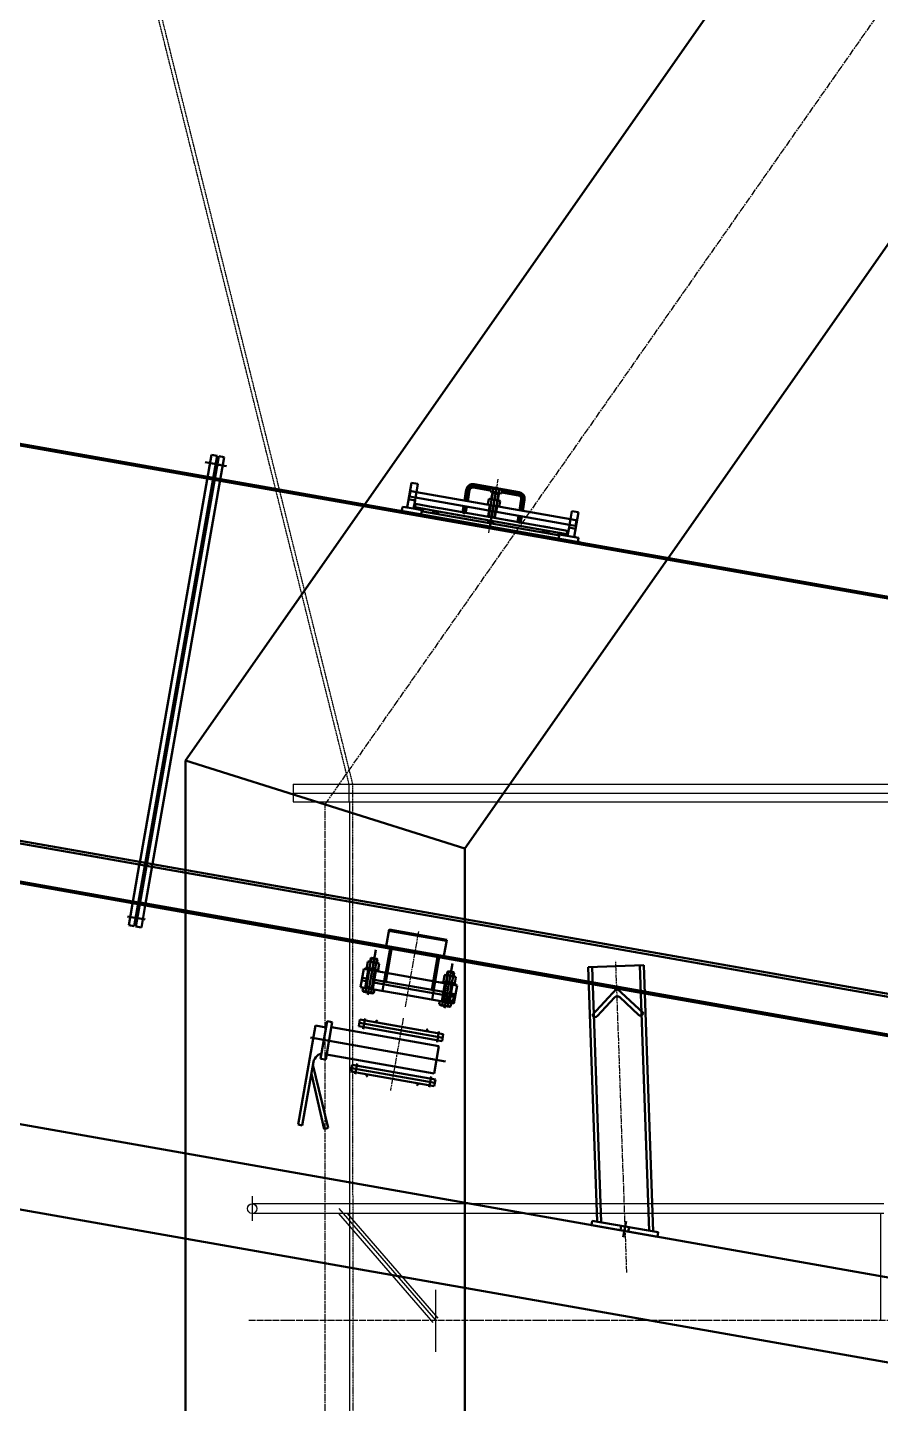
# Model space of a CAD drawing. Header units: millimetres. Extents: x -1263456 to 2767218, y -83310 to 50301.
# Drawn here: x 1089127 to 1090654, y -52704 to -50240 of the extents above; entities that cross this region are included whole.
import ezdxf

# ---------------------------------------------------------------- set-up
doc = ezdxf.new("R2010")
doc.units = ezdxf.units.MM
for name, pattern in [('AM_ISO08W050', [18, 12, -1.5, 3, -1.5]), ('DASHED', [0.75, 0.5, -0.25]), ('DOT_CENTER', [14, 12, -1, 0, -1])]:
    doc.linetypes.add(name, pattern=pattern)
for name, color, linetype, lineweight in [('1', 2, 'Continuous', 25), ('AM_0', 7, 'Continuous', 50), ('AM_7', 4, 'AM_ISO08W050', 25)]:
    doc.layers.add(name, color=color, linetype=linetype, lineweight=lineweight)
doc.layers.add('2', color=7, linetype='Continuous')

# ---------------------------------------------------------------- blocks, each defined once
blk = doc.blocks.new('A$C52475731')
at = {"layer": 'AM_0'}
h = blk.add_hatch(color=256, dxfattribs=at)
h.paths.add_polyline_path([(3134.1, 8577), (3129.2, 8577.8), (3128.3, 8572.9)])
h.paths.add_polyline_path([(3139, 8576.1), (3134.1, 8577), (3138.2, 8571.2)])
h = blk.add_hatch(color=256, dxfattribs=at)
h.paths.add_polyline_path([(3232.6, 8559.6), (3227.7, 8560.5), (3226.8, 8555.5)])
h.paths.add_polyline_path([(3237.5, 8558.7), (3232.6, 8559.6), (3236.6, 8553.8)])
h = blk.add_hatch(color=256, dxfattribs=at)
h.paths.add_polyline_path([(3331.1, 8542.2), (3336, 8541.4), (3335.1, 8536.4)])
h.paths.add_polyline_path([(3326.1, 8543.1), (3331.1, 8542.2), (3325.3, 8538.2)])
for points in [[(3029.6, 7665), (3028.9, 7660.7), (3024.5, 7661.4)], [(3117.3, 7649.6), (3116.6, 7645.2), (3120.9, 7644.4)], [(3011.8, 7563.7), (3012.5, 7568), (3008.2, 7568.8)], [(3099.5, 7548.2), (3100.2, 7552.6), (3104.6, 7551.8)], [(3429.9, 7303.3), (3429.9, 7303.5), (3430.1, 7303.2), (3430, 7303.3)], [(3515.9, 7288.9), (3516, 7288.1), (3515.3, 7288.2), (3515.5, 7288.5)]]:
    blk.add_hatch(color=256, dxfattribs=at).paths.add_polyline_path(points)
for p, q in [((272.7, 9067.1, 0.1), (2734.8, 8633, 0.1)), ((273.3, 9070.2, 0.1), (2735.3, 8636.1, 0.1)), ((2593.8, 7833.5, 0.1), (2742.3, 8675.5, 0.1)), ((2596.7, 7833, 0.1), (2745.2, 8675, 0.1)), ((2603, 7943.6, 0.1), (2732.4, 8677.2, 0.1)), ((2613.5, 7870.7, 0.1), (2755.1, 8673.2, 0.1)), ((2732.4, 8677.2, 0.1), (2742.3, 8675.5, 0.1)), ((2755.1, 8673.2, 0.1), (2745.2, 8675, 0.1)), ((2721.1, 8664, 0.1), (2747, 8659.4, 0.1)), ((2738.4, 8660.9, 0.1), (2758.8, 8657.3, 0.1)), ((2737.7, 8632.5, 0.1), (10907.7, 7191.9, 0.1)), ((2738.3, 8635.6, 0.1), (10908.3, 7195, 0.1)), ((3082.4, 8583, 0.1), (3090.2, 8627.4, 0.1)), ((3102, 8625.3, 0.1), (3090.2, 8627.4, 0.1)), ((3099.4, 8610.5, 0.1), (3102, 8625.3, 0.1)), ((3283.2, 8610.6, 0.1), (3202.4, 8624.8, 0.1)), ((3088.6, 8612.4, 0.1), (3086.8, 8602.6, 0.1)), ((3097.7, 8600.7, 0.1), (3086.8, 8602.6, 0.1)), ((3087.6, 8612.6, 0.1), (3099.4, 8610.5, 0.1)), ((3087.6, 8612.6, 0.1), (3099.4, 8610.5, 0.1)), ((3097.7, 8600.7, 0.1), (3096.8, 8595.7, 0.1)), ((3099.4, 8610.5, 0.1), (3097.7, 8600.7, 0.1)), ((3373.4, 8552, 0.1), (3097.7, 8600.7, 0.1)), ((3099.4, 8610.5, 0.1), (3375.1, 8561.9, 0.1)), ((3188.5, 8615.1, 0.1), (3185.1, 8595.4, 0.1)), ((3191.5, 8614.6, 0.1), (3188, 8594.9, 0.1)), ((3194.5, 8614, 0.1), (3191, 8594.4, 0.1)), ((3231.5, 8613.6, 0.1), (3201.4, 8618.9, 0.1)), ((3232.1, 8616.6, 0.1), (3201.9, 8621.9, 0.1)), ((3228.8, 8597.8, 0.1), (3230.3, 8598.4, 0.1)), ((3243.3, 8620.5, 0.1), (3230.1, 8545.7, 0.1)), ((3248, 8595.3, 0.1), (3230.3, 8598.4, 0.1)), ((3232.2, 8617.5, 0.1), (3231.2, 8611.6, 0.1)), ((3231.2, 8611.6, 0.1), (3235.5, 8610.9, 0.1)), ((3232.2, 8617.5, 0.1), (3235.2, 8618.5, 0.1)), ((3235.2, 8609.1, 0.1), (3233.2, 8597.9, 0.1)), ((3236.3, 8609, 0.1), (3234.3, 8597.7, 0.1)), ((3250.3, 8615.9, 0.1), (3235.2, 8618.5, 0.1)), ((3235.2, 8609.1, 0.1), (3235.5, 8610.9, 0.1)), ((3235.2, 8609.1, 0.1), (3247, 8607.1, 0.1)), ((3235.5, 8610.9, 0.1), (3247.3, 8608.8, 0.1)), ((3247.3, 8608.8, 0.1), (3235.5, 8610.9, 0.1)), ((3236.3, 8609, 0.1), (3235.5, 8610.9, 0.1)), ((3237.3, 8616.6, 0.1), (3236.3, 8610.7, 0.1)), ((3246, 8607.2, 0.1), (3244, 8596, 0.1)), ((3247, 8607.1, 0.1), (3245, 8595.8, 0.1)), ((3246, 8607.2, 0.1), (3247.3, 8608.8, 0.1)), ((3247.6, 8614.7, 0.1), (3246.6, 8608.9, 0.1)), ((3247, 8607.1, 0.1), (3247.3, 8608.8, 0.1)), ((3247.3, 8608.8, 0.1), (3251.7, 8608, 0.1)), ((3252.7, 8613.8, 0.1), (3250.3, 8615.9, 0.1)), ((3252.7, 8613.8, 0.1), (3251.7, 8608, 0.1)), ((3282.2, 8604.7, 0.1), (3252, 8610, 0.1)), ((3282.7, 8607.6, 0.1), (3252.5, 8612.9, 0.1)), ((3393.2, 8520.1, 0.1), (3068.2, 8577.4, 0.1)), ((3073.1, 8576.6, 0.1), (3074.5, 8584.4, 0.1)), ((3127.3, 8567, 0.1), (3073.1, 8576.6, 0.1)), ((3074.5, 8584.4, 0.1), (3094.2, 8581, 0.1)), ((3085, 8597.8, 0.1), (3096.8, 8595.7, 0.1)), ((3096.8, 8595.7, 0.1), (3094.2, 8581, 0.1)), ((3109, 8578.4, 0.1), (3094.2, 8581, 0.1)), ((3096.7, 8583.6, 0.1), (3096.2, 8580.6, 0.1)), ((3096.2, 8580.6, 0.1), (3096.2, 8580.6, 0.1)), ((3096.7, 8583.6, 0.1), (3097.7, 8589.5, 0.1)), ((3096.7, 8583.6, 0.1), (3109.5, 8581.3, 0.1)), ((3139, 8576.1, 0.1), (3096.7, 8583.6, 0.1)), ((3097.5, 8580.4, 0.1), (3101, 8582.8, 0.1)), ((3097.7, 8589.5, 0.1), (3129.2, 8583.9, 0.1)), ((3100.6, 8579.8, 0.1), (3098.2, 8583.3, 0.1)), ((3102, 8579.6, 0.1), (3105.4, 8582, 0.1)), ((3105, 8579, 0.1), (3102.6, 8582.5, 0.1)), ((3106.4, 8578.8, 0.1), (3109.4, 8580.9, 0.1)), ((3109, 8578.8, 0.1), (3107, 8581.7, 0.1)), ((3109, 8578.4, 0.1), (3107.6, 8570.5, 0.1)), ((3109.5, 8581.3, 0.1), (3109, 8578.4, 0.1)), ((3109.5, 8581.3, 0.1), (3129.2, 8577.8, 0.1)), ((3111.4, 8581, 0.1), (3110.6, 8576, 0.1)), ((3110.6, 8576, 0.1), (3352.8, 8533.3, 0.1)), ((3129.2, 8577.8, 0.1), (3128.3, 8572.9, 0.1)), ((3128.3, 8572.9, 0.1), (3134.1, 8577, 0.1)), ((3129.2, 8583.9, 0.1), (3130.2, 8583.7, 0.1)), ((3130.2, 8583.7, 0.1), (3140.1, 8582, 0.1)), ((3134.1, 8577, 0.1), (3138.2, 8571.2, 0.1)), ((3139, 8576.1, 0.1), (3138.2, 8571.2, 0.1)), ((3368.5, 8535.6, 0.1), (3139, 8576.1, 0.1)), ((3139, 8576.1, 0.1), (3368.5, 8535.6, 0.1)), ((3140.1, 8582, 0.1), (3141, 8581.8, 0.1)), ((3141, 8581.8, 0.1), (3369.5, 8541.5, 0.1)), ((3179.9, 8575, 0.1), (3180.4, 8574.9, 0.1)), ((3183.3, 8585.5, 0.1), (3181.4, 8574.7, 0.1)), ((3181.4, 8574.7, 0.1), (3187.3, 8573.7, 0.1)), ((3186.3, 8585, 0.1), (3183.9, 8571.3, 0.1)), ((3189.2, 8584.5, 0.1), (3187.3, 8573.7, 0.1)), ((3188.8, 8573.4, 0.1), (3188.3, 8573.5, 0.1)), ((3228.8, 8597.8, 0.1), (3227.2, 8588.8, 0.1)), ((3227.2, 8588.8, 0.1), (3228.4, 8587.8, 0.1)), ((3231.4, 8587.2, 0.1), (3227.9, 8567.6, 0.1)), ((3246.1, 8584.6, 0.1), (3228.4, 8587.8, 0.1)), ((3232.4, 8587, 0.1), (3228.8, 8566.4, 0.1)), ((3230.9, 8587.3, 0.1), (3229.1, 8577.5, 0.1)), ((3230.6, 8577.2, 0.1), (3229.6, 8577.4, 0.1)), ((3240.5, 8575.5, 0.1), (3230.6, 8577.2, 0.1)), ((3233.9, 8596.9, 0.1), (3232.3, 8587.9, 0.1)), ((3242.1, 8585.3, 0.1), (3238.5, 8564.7, 0.1)), ((3243.2, 8585.1, 0.1), (3239.7, 8565.5, 0.1)), ((3241.4, 8575.3, 0.1), (3240.5, 8575.5, 0.1)), ((3243.7, 8585.1, 0.1), (3241.9, 8575.2, 0.1)), ((3244.1, 8595.1, 0.1), (3242.5, 8586.1, 0.1)), ((3247.6, 8585.2, 0.1), (3246.1, 8584.6, 0.1)), ((3249.2, 8594.2, 0.1), (3247.6, 8585.2, 0.1)), ((3249.2, 8594.2, 0.1), (3248, 8595.3, 0.1)), ((3283.5, 8578, 0.1), (3287, 8597.7, 0.1)), ((3286.5, 8577.5, 0.1), (3290, 8597.2, 0.1)), ((3289.5, 8577, 0.1), (3292.9, 8596.7, 0.1)), ((3375.1, 8561.9, 0.1), (3377.7, 8576.7, 0.1)), ((3377.7, 8576.7, 0.1), (3389.6, 8574.6, 0.1)), ((3381.7, 8530.3, 0.1), (3389.6, 8574.6, 0.1)), ((3106.6, 8570.6, 0.1), (3106, 8567.5, 0.1)), ((3137.1, 8565.3, 0.1), (3127.3, 8567, 0.1)), ((3393.2, 8520.1, 0.1), (3137.1, 8565.3, 0.1)), ((3388.2, 8521, 0.1), (3137.1, 8565.3, 0.1)), ((3227.7, 8560.5, 0.1), (3226.8, 8555.5, 0.1)), ((3226.8, 8555.5, 0.1), (3232.6, 8559.6, 0.1)), ((3227.9, 8567.6, 0.1), (3239.7, 8565.5, 0.1)), ((3228.8, 8566.4, 0.1), (3227.9, 8567.6, 0.1)), ((3228.8, 8566.4, 0.1), (3238.5, 8564.7, 0.1)), ((3232.6, 8559.6, 0.1), (3236.6, 8553.8, 0.1)), ((3237.5, 8558.7, 0.1), (3236.6, 8553.8, 0.1)), ((3239.7, 8565.5, 0.1), (3238.5, 8564.7, 0.1)), ((3278.4, 8557.6, 0.1), (3278.9, 8557.5, 0.1)), ((3279.9, 8557.3, 0.1), (3281.8, 8568.2, 0.1)), ((3279.9, 8557.3, 0.1), (3285.8, 8556.3, 0.1)), ((3285.8, 8556.3, 0.1), (3279.9, 8557.3, 0.1)), ((3282.4, 8554.3, 0.1), (3284.8, 8567.7, 0.1)), ((3285.8, 8556.3, 0.1), (3287.7, 8567.1, 0.1)), ((3287.3, 8556, 0.1), (3286.8, 8556.1, 0.1)), ((3327.2, 8549, 0.1), (3326.2, 8549.2, 0.1)), ((3327.2, 8549, 0.1), (3326.2, 8549.2, 0.1)), ((3337, 8547.3, 0.1), (3327.2, 8549, 0.1)), ((3337, 8547.3, 0.1), (3327.2, 8549, 0.1)), ((3372.5, 8547.1, 0.1), (3373.4, 8552, 0.1)), ((3375.1, 8561.9, 0.1), (3373.4, 8552, 0.1)), ((3384.2, 8550.1, 0.1), (3373.4, 8552, 0.1)), ((3375.1, 8561.9, 0.1), (3387, 8559.8, 0.1)), ((3375.1, 8561.9, 0.1), (3387, 8559.8, 0.1)), ((3386, 8560, 0.1), (3384.2, 8550.1, 0.1)), ((3326.1, 8543.1, 0.1), (3325.3, 8538.2, 0.1)), ((3331.1, 8542.2, 0.1), (3325.3, 8538.2, 0.1)), ((3335.1, 8536.4, 0.1), (3331.1, 8542.2, 0.1)), ((3336, 8541.4, 0.1), (3335.1, 8536.4, 0.1)), ((3338, 8547.1, 0.1), (3337, 8547.3, 0.1)), ((3338, 8547.1, 0.1), (3337, 8547.3, 0.1)), ((3352.8, 8533.3, 0.1), (3353.7, 8538.2, 0.1)), ((3355.2, 8534.9, 0.1), (3353.8, 8527.1, 0.1)), ((3354.8, 8526.9, 0.1), (3354.2, 8523.8, 0.1)), ((3355.7, 8537.9, 0.1), (3355.2, 8534.9, 0.1)), ((3389.6, 8528.9, 0.1), (3355.2, 8534.9, 0.1)), ((3356.3, 8534.7, 0.1), (3355.3, 8536, 0.1)), ((3355.5, 8536.9, 0.1), (3356.7, 8537.7, 0.1)), ((3368.5, 8535.6, 0.1), (3355.7, 8537.9, 0.1)), ((3357.6, 8534.5, 0.1), (3361.1, 8536.9, 0.1)), ((3360.7, 8534, 0.1), (3358.2, 8537.4, 0.1)), ((3362.1, 8533.7, 0.1), (3365.5, 8536.2, 0.1)), ((3365.1, 8533.2, 0.1), (3362.7, 8536.7, 0.1)), ((3366.5, 8532.9, 0.1), (3368.2, 8534.2, 0.1)), ((3368.2, 8534.2, 0.1), (3367.1, 8535.9, 0.1)), ((3368.5, 8535.6, 0.1), (3368, 8532.7, 0.1)), ((3369.5, 8541.5, 0.1), (3368.5, 8535.6, 0.1)), ((3369.9, 8532.3, 0.1), (3372.5, 8547.1, 0.1)), ((3372.5, 8547.1, 0.1), (3384.3, 8545, 0.1)), ((3388.2, 8521, 0.1), (3389.6, 8528.9, 0.1)), ((2613.8, 7946.7, 0.1), (151.7, 8380.9, 0.1)), ((2612.9, 7941.8, 0.1), (150.9, 8375.9, 0.1)), ((139.3, 8310.2, 0.1), (2601.3, 7876.1, 0.1)), ((1029.8, 8150, 0.1), (2600.7, 7873, 0.1)), ((2583.9, 7835.2, 0.1), (2603.5, 7946.5, 0.1)), ((10785.8, 6500.7, 0.1), (2615.8, 7941.3, 0.1)), ((10786.7, 6505.6, 0.1), (2616.7, 7946.2, 0.1)), ((10875.4, 5982.3, 0.1), (0, 7899.9, 0.1)), ((2603.7, 7872.5, 0.1), (3494.7, 7715.4, 0.1)), ((2604.2, 7875.6, 0.1), (10774.3, 6435, 0.1)), ((2606.6, 7831.2, 0.1), (2613.5, 7870.7, 0.1)), ((2581.6, 7850.9, 0.1), (2601.3, 7847.4, 0.1)), ((2583.9, 7835.2, 0.1), (2593.8, 7833.5, 0.1)), ((2594.6, 7848.7, 0.1), (2613.5, 7845.4, 0.1)), ((2606.6, 7831.2, 0.1), (2596.7, 7833, 0.1)), ((3045, 7797.7, 0.1), (3050.2, 7827.3, 0.1)), ((3049.9, 7825.3, 0.1), (3153.1, 7807.1, 0.1)), ((3050.2, 7827.3, 0.1), (3153.4, 7809.1, 0.1)), ((3012, 7710.6, 0.1), (3026.2, 7790.8, 0.1)), ((3052, 7793.4, 0.1), (3044.4, 7750, 0.1)), ((3044.5, 7733.7, 0.1), (3055.4, 7795.9, 0.1)), ((3051.6, 7796.6, 0.1), (3051.1, 7793.6, 0.1)), ((3052.6, 7796.4, 0.1), (3052.1, 7794, 0.1)), ((3148.2, 7779.5, 0.1), (3153.4, 7809.1, 0.1)), ((3010.1, 7759.4, 0.1), (3011.9, 7769.8, 0.1)), ((3011.9, 7769.8, 0.1), (3013.4, 7770.4, 0.1)), ((3031.2, 7767.2, 0.1), (3013.4, 7770.4, 0.1)), ((3015.2, 7758.5, 0.1), (3017.1, 7768.9, 0.1)), ((3016.4, 7769.8, 0.1), (3017.5, 7776, 0.1)), ((3017.5, 7769.7, 0.1), (3018.7, 7776.8, 0.1)), ((3017.5, 7776, 0.1), (3018.7, 7776.8, 0.1)), ((3029.3, 7773.9, 0.1), (3017.5, 7776, 0.1)), ((3028.4, 7775.1, 0.1), (3018.7, 7776.8, 0.1)), ((3027.5, 7770.7, 0.1), (3021.8, 7738.7, 0.1)), ((3025.4, 7756.7, 0.1), (3027.3, 7767.1, 0.1)), ((3027.2, 7767.9, 0.1), (3028.4, 7775.1, 0.1)), ((3028.2, 7767.8, 0.1), (3029.3, 7773.9, 0.1)), ((3028.4, 7775.1, 0.1), (3029.3, 7773.9, 0.1)), ((3030.6, 7755.8, 0.1), (3032.4, 7766.2, 0.1)), ((3032.4, 7766.2, 0.1), (3031.2, 7767.2, 0.1)), ((3126.9, 7719.2, 0.1), (3137.8, 7781.4, 0.1)), ((3140.2, 7777.9, 0.1), (3132.5, 7734.4, 0.1)), ((3140.7, 7780.9, 0.1), (3140.2, 7778, 0.1)), ((3141.7, 7780.7, 0.1), (3141.2, 7777.7, 0.1)), ((3149.4, 7686.4, 0.1), (3163.6, 7766.5, 0.1)), ((3406.7, 7760, 0.1), (3506.7, 7763.5, 0.1)), ((3516, 7288.1, 0.1), (3499.4, 7763.3, 0.1)), ((3523.3, 7286.8, 0.1), (3506.7, 7763.5, 0.1)), ((10631.6, 5873, 0.1), (3.4, 7747, 0.1)), ((3005, 7756.9, 0.1), (2999.3, 7724.4, 0.1)), ((3001.3, 7736.2, 0.1), (3009.2, 7734.9, 0.1)), ((3002.2, 7741.2, 0.1), (3010.1, 7739.8, 0.1)), ((3005, 7756.9, 0.1), (3088.4, 7742.2, 0.1)), ((3007.1, 7723, 0.1), (3012.9, 7755.5, 0.1)), ((3008.3, 7758.3, 0.1), (3007.9, 7756.4, 0.1)), ((3007.9, 7756.4, 0.1), (3013.8, 7755.4, 0.1)), ((3008.3, 7758.3, 0.1), (3009, 7758.8, 0.1)), ((3014.2, 7757.2, 0.1), (3008.3, 7758.3, 0.1)), ((3008.4, 7724.6, 0.1), (3014.3, 7757.8, 0.1)), ((3011.3, 7758.3, 0.1), (3009, 7758.8, 0.1)), ((3009.5, 7724.4, 0.1), (3015.3, 7757.6, 0.1)), ((3010.1, 7759.4, 0.1), (3011.3, 7758.3, 0.1)), ((3029.1, 7755.2, 0.1), (3011.3, 7758.3, 0.1)), ((3019.2, 7722.7, 0.1), (3025, 7755.9, 0.1)), ((3020.2, 7722.5, 0.1), (3026.1, 7755.7, 0.1)), ((3020.9, 7720.6, 0.1), (3026.7, 7753.1, 0.1)), ((3023.9, 7737.3, 0.1), (3085.7, 7726.5, 0.1)), ((3025.7, 7753.3, 0.1), (3031.6, 7752.2, 0.1)), ((3031.9, 7754.1, 0.1), (3026, 7755.2, 0.1)), ((3030.6, 7755.8, 0.1), (3029.1, 7755.2, 0.1)), ((3031.4, 7754.8, 0.1), (3029.1, 7755.2, 0.1)), ((3031.9, 7754.1, 0.1), (3031.4, 7754.8, 0.1)), ((3031.6, 7752.2, 0.1), (3031.9, 7754.1, 0.1)), ((3044, 7750.1, 0.1), (3038.3, 7717.6, 0.1)), ((3044.4, 7750, 0.1), (3041.6, 7734.2, 0.1)), ((3171.9, 7727.5, 0.1), (3088.4, 7742.2, 0.1)), ((3147.5, 7735.2, 0.1), (3149.3, 7745.6, 0.1)), ((3149.3, 7745.6, 0.1), (3150.8, 7746.1, 0.1)), ((3155.5, 7748.2, 0.1), (3149.9, 7716.2, 0.1)), ((3150.8, 7746.1, 0.1), (3168.6, 7743, 0.1)), ((3152.6, 7734.3, 0.1), (3154.4, 7744.7, 0.1)), ((3153.8, 7745.6, 0.1), (3154.9, 7751.7, 0.1)), ((3154.8, 7745.4, 0.1), (3156.1, 7752.6, 0.1)), ((3156.1, 7752.6, 0.1), (3154.9, 7751.7, 0.1)), ((3154.9, 7751.7, 0.1), (3166.7, 7749.7, 0.1)), ((3155, 7717.8, 0.1), (3162.3, 7759.3, 0.1)), ((3156.1, 7752.6, 0.1), (3165.8, 7750.9, 0.1)), ((3162.8, 7732.5, 0.1), (3164.7, 7742.9, 0.1)), ((3164.5, 7743.7, 0.1), (3165.8, 7750.9, 0.1)), ((3165.6, 7743.5, 0.1), (3166.7, 7749.7, 0.1)), ((3166.7, 7749.7, 0.1), (3165.8, 7750.9, 0.1)), ((3167.9, 7731.5, 0.1), (3169.8, 7742, 0.1)), ((3169.8, 7742, 0.1), (3168.6, 7743, 0.1)), ((3422.6, 7304.6, 0.1), (3406.7, 7760, 0.1)), ((3429.9, 7303.3, 0.1), (3414, 7760.3, 0.1)), ((2999.3, 7724.4, 0.1), (3082.7, 7709.7, 0.1)), ((3002.8, 7717.8, 0.1), (3003.8, 7723.6, 0.1)), ((3002.8, 7717.8, 0.1), (3005.2, 7715.8, 0.1)), ((3008.1, 7722.9, 0.1), (3003.8, 7723.6, 0.1)), ((3005.2, 7715.8, 0.1), (3020.3, 7713.1, 0.1)), ((3007.9, 7716.9, 0.1), (3008.9, 7722.7, 0.1)), ((3008.4, 7724.6, 0.1), (3008.1, 7722.9, 0.1)), ((3009.5, 7724.4, 0.1), (3008.1, 7722.9, 0.1)), ((3019.9, 7720.8, 0.1), (3008.1, 7722.9, 0.1)), ((3008.1, 7722.9, 0.1), (3019.9, 7720.8, 0.1)), ((3020.2, 7722.5, 0.1), (3008.4, 7724.6, 0.1)), ((3018.1, 7715.1, 0.1), (3019.1, 7720.9, 0.1)), ((3019.2, 7722.7, 0.1), (3019.9, 7720.8, 0.1)), ((3020.2, 7722.5, 0.1), (3019.9, 7720.8, 0.1)), ((3024.3, 7720, 0.1), (3019.9, 7720.8, 0.1)), ((3023.2, 7714.2, 0.1), (3020.3, 7713.1, 0.1)), ((3023, 7732.4, 0.1), (3084.8, 7721.5, 0.1)), ((3023.2, 7714.2, 0.1), (3024.3, 7720, 0.1)), ((3146.6, 7710.6, 0.1), (3084.8, 7721.5, 0.1)), ((3147.5, 7715.6, 0.1), (3085.7, 7726.5, 0.1)), ((3132.9, 7734.4, 0.1), (3127.2, 7701.9, 0.1)), ((3132.5, 7734.4, 0.1), (3129.7, 7718.7, 0.1)), ((3144.5, 7698.8, 0.1), (3150.2, 7731.3, 0.1)), ((3145.3, 7732.2, 0.1), (3145.6, 7734.1, 0.1)), ((3151.2, 7731.1, 0.1), (3145.3, 7732.2, 0.1)), ((3145.6, 7734.1, 0.1), (3146.3, 7734.5, 0.1)), ((3145.6, 7734.1, 0.1), (3151.6, 7733, 0.1)), ((3145.8, 7700.4, 0.1), (3151.7, 7733.6, 0.1)), ((3146.3, 7734.5, 0.1), (3148.7, 7734.1, 0.1)), ((3146.8, 7697.1, 0.1), (3167.1, 7711.3, 0.1)), ((3146.9, 7700.2, 0.1), (3152.7, 7733.4, 0.1)), ((3147.5, 7735.2, 0.1), (3148.7, 7734.1, 0.1)), ((3148.7, 7734.1, 0.1), (3166.4, 7731, 0.1)), ((3149.9, 7714.4, 0.1), (3164.1, 7694.1, 0.1)), ((3156.6, 7698.5, 0.1), (3162.4, 7731.7, 0.1)), ((3157.6, 7698.3, 0.1), (3163.5, 7731.5, 0.1)), ((3158.3, 7696.4, 0.1), (3164, 7728.9, 0.1)), ((3169.1, 7711.7, 0.1), (3161.3, 7713.1, 0.1)), ((3169, 7728, 0.1), (3163, 7729.1, 0.1)), ((3163.4, 7730.9, 0.1), (3169.3, 7729.9, 0.1)), ((3171.9, 7727.5, 0.1), (3166.2, 7695, 0.1)), ((3167.9, 7731.5, 0.1), (3166.4, 7731, 0.1)), ((3166.4, 7731, 0.1), (3168.8, 7730.6, 0.1)), ((3169.3, 7729.9, 0.1), (3168.8, 7730.6, 0.1)), ((3169.3, 7729.9, 0.1), (3169, 7728, 0.1)), ((3413.8, 7674.3, 0.1), (3458.1, 7721.8, 0.1)), ((3458.1, 7721.8, 0.1), (3505.6, 7677.5, 0.1)), ((3494.7, 7715.4, 0.1), (10773.7, 6431.9, 0.1)), ((3166.2, 7695, 0.1), (3082.7, 7709.7, 0.1)), ((3140.1, 7693.6, 0.1), (3141.2, 7699.4, 0.1)), ((3140.1, 7693.6, 0.1), (3142.6, 7691.5, 0.1)), ((3141.2, 7699.4, 0.1), (3145.5, 7698.6, 0.1)), ((3141.2, 7699.4, 0.1), (3145.5, 7698.6, 0.1)), ((3157.6, 7688.9, 0.1), (3142.6, 7691.5, 0.1)), ((3145.3, 7692.7, 0.1), (3146.3, 7698.5, 0.1)), ((3145.8, 7700.4, 0.1), (3145.5, 7698.6, 0.1)), ((3146.9, 7700.2, 0.1), (3145.5, 7698.6, 0.1)), ((3145.5, 7698.6, 0.1), (3157.3, 7696.6, 0.1)), ((3157.3, 7696.6, 0.1), (3145.5, 7698.6, 0.1)), ((3145.5, 7698.6, 0.1), (3157.3, 7696.6, 0.1)), ((3157.3, 7696.6, 0.1), (3145.5, 7698.6, 0.1)), ((3145.8, 7700.4, 0.1), (3157.6, 7698.3, 0.1)), ((3155.5, 7690.9, 0.1), (3156.5, 7696.7, 0.1)), ((3156.6, 7698.5, 0.1), (3157.3, 7696.6, 0.1)), ((3157.6, 7698.3, 0.1), (3157.3, 7696.6, 0.1)), ((3157.3, 7696.6, 0.1), (3161.6, 7695.8, 0.1)), ((3157.3, 7696.6, 0.1), (3161.6, 7695.8, 0.1)), ((3160.6, 7690, 0.1), (3157.6, 7688.9, 0.1)), ((3168.3, 7706.8, 0.1), (3160.4, 7708.2, 0.1)), ((3160.6, 7690, 0.1), (3161.6, 7695.8, 0.1)), ((3454, 7705.8, 0.1), (3422.7, 7672.1, 0.1)), ((3496.9, 7674.7, 0.1), (3463.2, 7706.1, 0.1)), ((2939.2, 7663.4, 0.1), (2927.4, 7596.1, 0.1)), ((2939.2, 7663.4, 0.1), (2948.6, 7661.7, 0.1)), ((2998.1, 7666.1, 0.1), (2996, 7654.1, 0.1)), ((2998.1, 7666.1, 0.1), (3147.3, 7639.8, 0.1)), ((3007.1, 7668.2, 0.1), (3003.8, 7649.1, 0.1)), ((3029.6, 7665, 0.1), (3024.5, 7661.4, 0.1)), ((3416.3, 7671.9, 0.1), (3413.8, 7674.3, 0.1)), ((3505.6, 7677.5, 0.1), (3503.2, 7674.9, 0.1)), ((2887.3, 7478.2, 0.1), (2918.6, 7655.5, 0.1)), ((2918.6, 7655.5, 0.1), (2937.3, 7652.2, 0.1)), ((2948.6, 7661.7, 0.1), (2936.7, 7594.5, 0.1)), ((3139.6, 7618.4, 0.1), (2946.9, 7652.4, 0.1)), ((2996, 7654.1, 0.1), (3145.2, 7627.8, 0.1)), ((2997, 7660.1, 0.1), (3146.3, 7633.8, 0.1)), ((3116.6, 7645.2, 0.1), (3028.9, 7660.7, 0.1)), ((3117.3, 7649.6, 0.1), (3120.9, 7644.4, 0.1)), ((3139.5, 7644.8, 0.1), (3136.2, 7625.7, 0.1)), ((3147.3, 7639.8, 0.1), (3145.2, 7627.8, 0.1)), ((3151.4, 7591.3, 0.1), (2909.8, 7633.9, 0.1)), ((3131.1, 7569.8, 0.1), (3139.6, 7618.4, 0.1)), ((2894.8, 7476.8, 0.1), (2914.8, 7590.3, 0.1)), ((2936.7, 7594.5, 0.1), (2927.4, 7596.1, 0.1)), ((3131.1, 7569.8, 0.1), (2938.4, 7603.8, 0.1)), ((2911.1, 7569.2, 0.1), (2933.7, 7470, 0.1)), ((2913.9, 7585.3, 0.1), (2940.9, 7472.3, 0.1)), ((2981.7, 7573.5, 0.1), (2983.9, 7585.4, 0.1)), ((2981.7, 7573.5, 0.1), (3131, 7547.1, 0.1)), ((2982.8, 7579.4, 0.1), (3132, 7553.1, 0.1)), ((2983.9, 7585.4, 0.1), (3133.1, 7559.1, 0.1)), ((2992.9, 7587.5, 0.1), (2989.5, 7568.4, 0.1)), ((3011.8, 7563.7, 0.1), (3008.2, 7568.8, 0.1)), ((3125.3, 7564.1, 0.1), (3122, 7545.1, 0.1)), ((3099.5, 7548.2, 0.1), (3104.6, 7551.8, 0.1)), ((3131, 7547.1, 0.1), (3133.1, 7559.1, 0.1)), ((2894.8, 7476.8, 0.1), (2887.3, 7478.2, 0.1)), ((2940.9, 7472.3, 0.1), (2933.7, 7470, 0.1)), ((3412.5, 7298.2, 0.1), (3413.9, 7306.1, 0.1)), ((3530.7, 7277.4, 0.1), (3412.5, 7298.2, 0.1)), ((3413.9, 7306.1, 0.1), (3532.1, 7285.3, 0.1)), ((3429.9, 7303.5, 0.1), (3430.1, 7303.2, 0.1)), ((3466.1, 7296.9, 0.1), (3464.7, 7289, 0.1)), ((3469.6, 7276.6, 0.1), (3474.6, 7305.2, 0.1)), ((3479.9, 7294.5, 0.1), (3478.5, 7286.6, 0.1)), ((3515.9, 7288.9, 0.1), (3515.3, 7288.2, 0.1)), ((3532.1, 7285.3, 0.1), (3530.7, 7277.4, 0.1))]:
    blk.add_line(p, q, dxfattribs=at)
blk.add_circle((3157, 7704.2, 0.1), 8.75, dxfattribs=at)
for centre, radius, start, end in [((3200.4, 8613, 0.1), 12, 80, 170), ((3200.4, 8613, 0.1), 9, 80, 170), ((3200.4, 8613, 0.1), 6, 80, 170), ((3230.7, 8593.7, 0.1), 4.6, 45.5615, 105.5615), ((3234.1, 8613.3, 0.1), 4.59, 45.5531, 105.5531), ((3239.6, 8599.5, 0.1), 17.2, 62.3875, 97.6125), ((3249.5, 8610.6, 0.1), 4.59, 54.4469, 114.4469), ((3281.1, 8598.8, 0.1), 6, 350, 80), ((3281.1, 8598.8, 0.1), 9, 350, 80), ((3281.1, 8598.8, 0.1), 12, 350, 80), ((3230.4, 8592.1, 0.1), 4.6, 234.4385, 294.4385), ((3240.2, 8603.1, 0.1), 17.2, 242.383, 277.617), ((3236.2, 8579.9, 0.1), 17.2, 62.383, 97.617), ((3245.7, 8589.4, 0.1), 4.6, 225.5615, 285.5615), ((3246, 8590.9, 0.1), 4.6, 54.4385, 114.4385), ((3151.2, 7741.4, 0.1), 4.6, 45.5615, 105.5615), ((3156.7, 7727.7, 0.1), 17.2, 62.383, 97.617), ((3166.6, 7738.7, 0.1), 4.6, 54.4385, 114.4385), ((3150.7, 7738.4, 0.1), 4.6, 234.4385, 294.4385), ((3160.6, 7749.5, 0.1), 17.2, 242.383, 277.617), ((3166, 7735.7, 0.1), 4.6, 225.5615, 285.5615), ((3458.8, 7701.3, 0.1), 6.5, 47, 137), ((3419.4, 7675.2, 0.1), 4.5, 227, 317), ((3499.9, 7678, 0.1), 4.5, 227, 317), ((2936.1, 7584.9, 0.1), 22, 108.6254, 174.0894)]:
    blk.add_arc(centre, radius, start, end, dxfattribs=at)
at = {"layer": 'AM_0', "extrusion": (0, 0, -1)}
for centre, radius, start, end in [((-3013.8, 7765.6, -0.1), 4.6, 74.4385, 134.4385), ((-3019.3, 7751.9, -0.1), 17.2, 82.383, 117.617), ((-3029.2, 7762.9, -0.1), 4.6, 65.5615, 125.5615), ((-3013.3, 7762.7, -0.1), 4.6, 245.5615, 305.5615), ((-3023.2, 7773.7, -0.1), 17.2, 262.383, 297.617), ((-3028.7, 7760, -0.1), 4.6, 254.4385, 314.4385), ((-3006, 7721.1, -0.1), 4.59, 245.5531, 305.5531), ((-3015.8, 7732.1, -0.1), 17.2, 262.3875, 297.6125), ((-3021.3, 7718.4, -0.1), 4.59, 254.4469, 314.4469), ((-3143.4, 7696.9, -0.1), 4.59, 245.5531, 305.5531), ((-3153.2, 7707.9, -0.1), 17.2, 262.3875, 297.6125), ((-3158.7, 7694.2, -0.1), 4.59, 254.4469, 314.4469)]:
    blk.add_arc(centre, radius, start, end, dxfattribs=at)
at = {"layer": 'AM_0'}
for points in [[(2725.5, 8637.8, 0.1), (2722.5, 8638.4, 0.1), (2726, 8640.8, 0.1)], [(2748.1, 8633.9, 0.1), (2751.1, 8633.3, 0.1), (2748.6, 8636.8, 0.1)], [(3073.1, 8576.6, 0.1), (3074, 8581.5, 0.1), (3068.2, 8577.4, 0.1)], [(3082.4, 8583, 0.1), (3083.2, 8588, 0.1), (3077.4, 8583.9, 0.1)], [(3181.4, 8574.7, 0.1), (3179.5, 8575.1, 0.1), (3181.8, 8576.7, 0.1)], [(3187.3, 8573.7, 0.1), (3189.3, 8573.3, 0.1), (3187.7, 8575.6, 0.1)], [(3279.9, 8557.3, 0.1), (3277.9, 8557.7, 0.1), (3280.3, 8559.3, 0.1)], [(3285.8, 8556.3, 0.1), (3287.8, 8556, 0.1), (3286.2, 8558.3, 0.1)], [(3381.7, 8530.3, 0.1), (3382.6, 8535.2, 0.1), (3386.7, 8529.4, 0.1)], [(3388.2, 8521, 0.1), (3393.2, 8520.1, 0.1), (3389.1, 8525.9, 0.1)], [(2590.9, 7874.7, 0.1), (2590.4, 7871.8, 0.1), (2587.9, 7875.2, 0.1)], [(2613.5, 7870.7, 0.1), (2613, 7867.8, 0.1), (2616.5, 7870.2, 0.1)], [(3052, 7793.4, 0.1), (3051.6, 7791.5, 0.1), (3050, 7793.8, 0.1)], [(3140.2, 7777.9, 0.1), (3139.8, 7775.9, 0.1), (3142.1, 7777.5, 0.1)], [(3044.4, 7750, 0.1), (3042.4, 7750.3, 0.1), (3044.7, 7752, 0.1)], [(3132.5, 7734.4, 0.1), (3134.5, 7734.1, 0.1), (3132.9, 7736.4, 0.1)]]:
    blk.add_solid(points, dxfattribs=at)
at = {"layer": 'AM_7'}
for p, q in [((3228.7, 8537.9, 0.1), (3245.6, 8633.6, 0.1)), ((3102.8, 7823.8, 0.1), (3079, 7688.9, 0.1)), ((3475.8, 7213.5, 0.1), (3456.3, 7771.5, 0.1)), ((3075.5, 7668.7, 0.1), (3052.7, 7539.4, 0.1))]:
    blk.add_line(p, q, dxfattribs=at)
blk = doc.blocks.new('21112')
at = {"layer": '1', "color": 4, "linetype": 'DASHED'}
for p, q in [((1089702.4, -52258.2, 6.3), (1089184.9, -50180.2, 6.3)), ((1089709.1, -52258.2, 6.3), (1089191.1, -50178.6, 6.3))]:
    blk.add_line(p, q, dxfattribs=at)
at = {"layer": '1', "color": 3, "linetype": 'Continuous'}
blk.add_line((1089702.4, -52290.1, 6.3), (1089702.4, -52258.2, 6.3), dxfattribs=at)
at = {"layer": '2', "color": 3, "linetype": 'Continuous'}
for p, q in [((1089602.3, -52258.2, 6.3), (1091717, -52258.2, 9.2)), ((1089602.3, -52258.2, 6.3), (1089602.3, -52290.1, 6.3)), ((1089602.3, -52274.1, 6.3), (1091617, -52274.1, 9.2)), ((1089703.9, -52274.1, 6.3), (1091717, -52274.1, 9.2)), ((1089709.9, -52274.1, 6.3), (1089709.9, -52273.5, 6.3)), ((1089602.3, -52290.1, 6.3), (1091717, -52290.1, 9.2)), ((1089703.9, -54158.2, 6.3), (1089703.9, -52290.1, 6.3))]:
    blk.add_line(p, q, dxfattribs=at)
at = {"layer": '2', "color": 4, "linetype": 'DASHED'}
blk.add_line((1089709.9, -54158.2, 6.3), (1089709.1, -52258.2, 6.5), dxfattribs=at)
at = {"layer": '2', "color": 2, "linetype": 'Continuous'}
for p, q in [((1089528.9, -52996.1, 6.3), (1089528.9, -53039.8, 6.3)), ((1090660, -53009.5, 4.5), (1089528.9, -53009.5, 6.3)), ((1090660, -53026.7, 4.5), (1089528.9, -53026.7, 6.3)), ((1089683.3, -53026.7, 6.3), (1089852.5, -53222, 6.3)), ((1089683.8, -53018.1, 6.3), (1089857, -53218.1, 6.3)), ((1089699.2, -53026.7, 6.3), (1089861.6, -53214.1, 6.3)), ((1090654, -53026.7, 4.5), (1090654, -53218.1, 4.5)), ((1089857, -53163.4, 6.3), (1089857, -53274.7, 6.3))]:
    blk.add_line(p, q, dxfattribs=at)
at = {"layer": '2', "color": 4, "linetype": 'DOT_CENTER'}
blk.add_line((1089523, -53218.1, 6.3), (1091781.2, -53218.1, 9.2), dxfattribs=at)
at = {"layer": '2', "color": 2, "linetype": 'Continuous'}
blk.add_circle((1089528.9, -53018.1, 6.3), 8.6, dxfattribs=at)

msp = doc.modelspace()

# ---------------------------------------------------------------- block references
at = {"layer": 'AM_0'}
msp.add_blockref('A$C52475731', (1086723.8, -59682.9), dxfattribs=at)

# ---------------------------------------------------------------- next in the draw order: block references
msp.add_blockref('21112', (0, 663, -4.6), dxfattribs=at)

# ---------------------------------------------------------------- next in the draw order: linework, layer by layer
for p, q in [((1089409.5, -51552.8, 0.1), (1095859.9, -42340.6, 0.1)), ((1089909.5, -51710.4, 0.1), (1095559.9, -43640.8, 0.1)), ((1089409.5, -58981.3, 0.1), (1089409.5, -51552.8, 0.1)), ((1089909.5, -51710.4, 0.1), (1089409.5, -51552.8, 0.1)), ((1089909.5, -58261.4, 0.1), (1089909.5, -51710.4, 0.1))]:
    msp.add_line(p, q, dxfattribs=at)
at = {"layer": 'AM_7'}
for p, q in [((1089659.5, -51631.6, 0.1), (1102459.5, -33351.3, 0.1)), ((1089659.5, -58621.3, 0.1), (1089659.5, -51631.6, 0.1))]:
    msp.add_line(p, q, dxfattribs=at)

doc.saveas('drawing.dxf')
